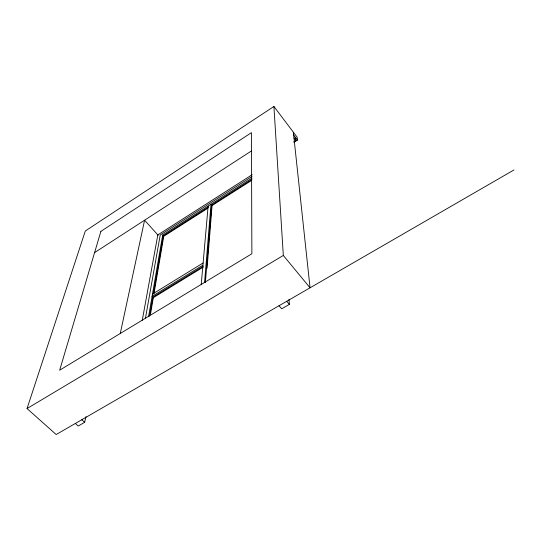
<?xml version="1.0" encoding="UTF-8"?>
<svg xmlns="http://www.w3.org/2000/svg" width="541" height="541" viewBox="0 0 541 541"><rect width="100%" height="100%" fill="white"/><g stroke="black" fill="none" stroke-linecap="round" stroke-linejoin="round"><path stroke-width="0.81" d="M207.075 268.248L212.072 205.539L210.99 204.261L204.559 282.537M205.391 282.537L211.639 205.025L251.93 179.389M201.211 284.749L208.123 206.094M149.58 316.1L152.826 297.144L202.949 266.415M153.353 294.027L163.321 235.775L208.772 206.851M150.513 314.159L153.319 297.665L203.436 266.97M153.989 293.716L163.761 236.268L207.785 208.265M148.572 316.674L162.665 235.044L251.984 178.158M145.488 318.061L160.231 234.977L252.059 176.434M142.256 320.313L157.823 234.909L252.187 174.682M120.271 333.479L144.589 220.207L158.134 235.254M75.348 423.461L78.181 426.044L84.639 422.325L86.005 416.59M513.95 169.962L56.183 434.538L27.05 408.55L85.302 231.014L273.908 106.462L297.165 137.245L297.496 140.099L293.939 142.371M94.574 252.627L251.518 150.898M293.77 141.81L295.9 140.444L295.575 137.563M212.072 205.539L251.653 180.363M152.474 294.074L203.125 262.953M202.936 265.158L152.082 296.353L153.563 297.929M27.05 408.55L283.322 255.46L273.908 106.462M289.009 299.342L289.354 304.387L281.678 308.81L279.034 305.733M81.806 419.728L84.639 422.325M162.665 235.044L163.761 236.268M286.716 301.296L289.354 304.387M283.322 255.46L310.054 287.805L293.35 132.2M293.959 137.894L295.9 140.444M293.655 135.027L297.496 140.099M100.883 231.372L59.672 370.193L251.876 253.756L251.45 132.64L100.883 231.372"/></g></svg>
